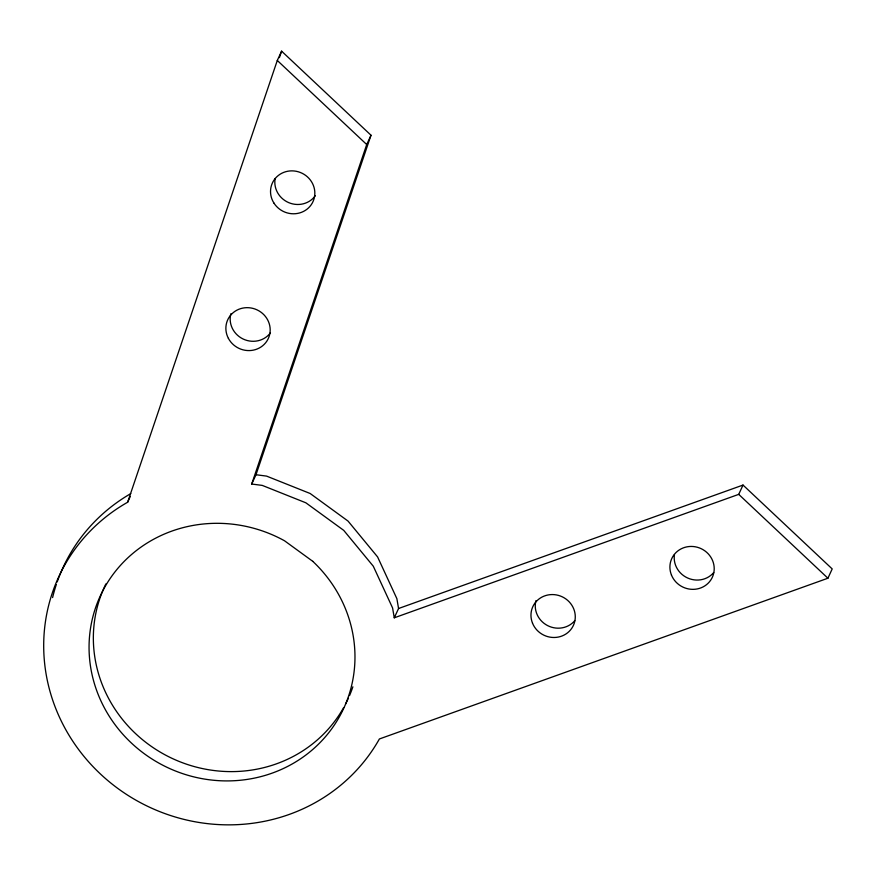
<?xml version="1.0" encoding="UTF-8"?>
<svg xmlns="http://www.w3.org/2000/svg" width="876" height="876" viewBox="0 0 876 876"><rect width="100%" height="100%" fill="white"/><g stroke="black" fill="none" stroke-linecap="round" stroke-linejoin="round"><path stroke-width="1.31" d="M127.644 502.233L277.298 60.455L281.601 51.158L371.008 135.232L256 474.726L251.708 484.034L262.263 485.403L305.855 502.802L343.731 530.363L373.307 566.235L392.579 607.944L394.266 617.81L738.72 494.36L743.023 485.063L832.2 568.929L827.908 578.226L379.385 738.972A179.799 171.192 24.8 0 1 100.291 773.858A179.799 171.192 24.8 0 1 127.644 502.233L130.327 496.418M279.4 57.63L281.601 51.158M251.708 484.034L366.715 144.529L371.008 135.232M394.266 617.81L398.558 608.513L396.872 598.647L377.6 556.928L348.024 521.067L310.148 493.495L266.567 476.106L256 474.726M398.558 608.513L743.023 485.063M277.298 60.455L366.715 144.529M738.72 494.36L827.908 578.226M52.593 597.563A179.799 171.192 24.8 0 1 56.316 584.533M57.203 581.949A179.799 171.192 24.8 0 1 130.754 493.615M713.721 572.565A22.349 21.276 24.8 0 1 687.55 577.963A22.349 21.276 24.8 0 1 674.443 554.661M574.776 620.69A22.349 21.276 24.8 0 1 547.555 625.573A22.349 21.276 24.8 0 1 535.959 600.607M315.338 195.698A22.349 21.276 24.8 0 1 288.664 202.608A22.349 21.276 24.8 0 1 275.163 178.496M270.41 332.88A22.349 21.276 24.8 0 1 243.013 338.957A22.349 21.276 24.8 0 1 230.859 313.728M343.655 707.578A134.061 127.644 24.8 0 1 166.867 755.791A134.061 127.644 24.8 0 1 105.865 583.931M352.875 686.806A134.061 127.644 24.8 0 1 349.535 695.599M348.462 698.062A134.061 127.644 24.8 0 1 345.538 704.074M312.765 561.33L284.525 540.777A134.061 127.644 24.8 0 0 89.242 640.465A134.061 127.644 24.8 0 0 271.713 773.289A134.061 127.644 24.8 0 0 312.765 561.33M671.454 575.039A22.349 21.276 24.8 0 0 709.418 581.861A22.349 21.276 24.8 0 0 695.314 546.799A22.349 21.276 24.8 0 0 671.454 575.039M532.509 623.164A22.349 21.276 24.8 0 0 570.484 629.986A22.349 21.276 24.8 0 0 556.37 594.924A22.349 21.276 24.8 0 0 532.509 623.164M273.881 203.002A22.349 21.276 24.8 0 0 312.239 203.123A22.349 21.276 24.8 0 0 291.927 170.864A22.349 21.276 24.8 0 0 273.881 203.002M228.395 338.366A22.349 21.276 24.8 0 0 266.753 341.279A22.349 21.276 24.8 0 0 248.937 307.728A22.349 21.276 24.8 0 0 228.395 338.366"/></g></svg>
